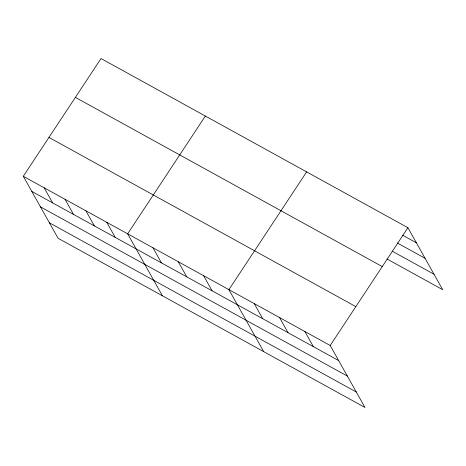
<?xml version="1.0" encoding="UTF-8"?>
<svg xmlns="http://www.w3.org/2000/svg" width="466" height="466" viewBox="0 0 466 466"><rect width="100%" height="100%" fill="white"/><g stroke="black" fill="none" stroke-linecap="round" stroke-linejoin="round"><path stroke-width="0.7" d="M23.3 176.294L330.19 345.492L364.977 407.476L58.087 238.277L23.3 176.294L101.023 58.524L407.913 227.723L442.7 289.706L387.001 258.997M205.366 116.051L127.643 233.821L162.43 295.805M306.64 171.884L228.917 289.654L263.704 351.644M330.19 345.492L407.913 227.723M402.467 235.149L416.394 242.827M397.224 242.943L425.074 258.298M392.244 251.203L434.021 274.235M75.376 97.388L382.266 266.587M48.947 137.429L355.843 306.628M31.775 191.398L338.671 360.597M40.46 206.869L347.351 376.068M49.402 222.812L356.298 392.011M304.875 331.536L313.35 346.64M279.553 317.573L288.035 332.683M254.238 303.616L262.713 318.721M203.601 275.697L212.077 290.801M178.28 261.741L186.755 276.845M152.965 247.778L161.44 262.888M106.772 222.317L115.253 237.421M85.907 210.813L94.382 225.917M65.036 199.302L73.517 214.412M44.171 187.798L52.646 202.908"/></g></svg>
